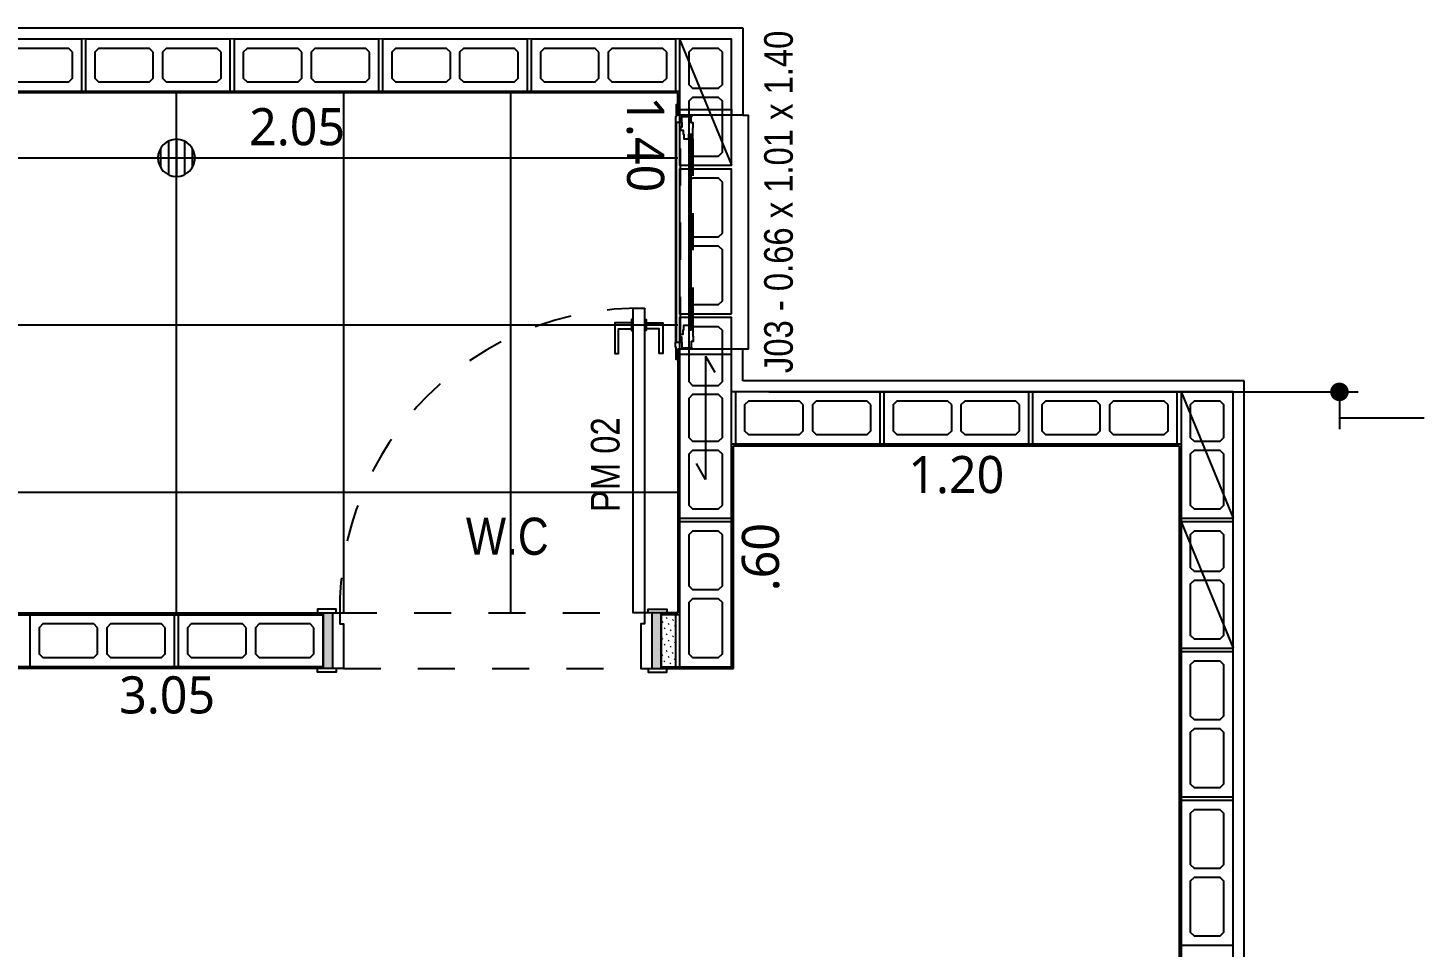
# Model space of a CAD drawing. Header units: metres. Extents: x 3.4 to 18.5, y -11.2 to 1.8.
# Drawn here: x 14.775 to 18.534, y -6.575 to -4.1 of the extents above; entities that cross this region are included whole.
import ezdxf

# ---------------------------------------------------------------- set-up
doc = ezdxf.new("R2010")
doc.units = ezdxf.units.M
doc.linetypes.add('HIDDEN', pattern=[0.375, 0.25, -0.125])
for name, color, linetype in [('ARQ-STA - COTAS_ALVENARIA', 1, 'Continuous'), ('ARQ-STA - JANELAS', 4, 'Continuous'), ('ARQ-STA - JANELAS_NOMENCLATURA', 4, 'Continuous'), ('ARQ-STA - PISOS_APARTAMENTOS - BANHEIROS', 8, 'Continuous'), ('ARQ-STA - PORTAS', 4, 'Continuous'), ('ARQ-STA - PORTAS_NOMENCLATURA', 4, 'Continuous'), ('ARQ-STA - REVESTIMENTOS', 4, 'Continuous'), ('ARQ-STA - TEXTOS', 2, 'Continuous'), ('ESTRUTURA - ARQ-STA - ALVENARIA_ESTRUTURAL', 5, 'Continuous'), ('ESTRUTURA - ARQ-STA - BLOCOS_ESTRUTURAIS', 250, 'Continuous'), ('F2_LAZOS_ALVENARIA', 7, 'Continuous'), ('HIDRÁULICA - ARQ-STA - HIDRÁULICA', 150, 'Continuous')]:
    doc.layers.add(name, color=color, linetype=linetype)
doc.styles.add('COTAS', font='segoeuil.ttf')
doc.styles.add('PADRÃO', font='ARIALN.TTF')

# ---------------------------------------------------------------- blocks, each defined once
blk = doc.blocks.new('_HIDRÁULICA - RALO_PISO')
at = {"layer": 'HIDRÁULICA - ARQ-STA - HIDRÁULICA'}
for p, q in [((-0.0214, 0.0452), (-0.0214, -0.0452)), ((0, 0.05), (0, -0.05)), ((0.0214, 0.0452), (0.0214, -0.0452)), ((-0.0427, 0.026), (-0.0427, -0.026)), ((0.0427, 0.026), (0.0427, -0.026))]:
    blk.add_line(p, q, dxfattribs=at)
blk.add_circle((0, 0), 0.05, dxfattribs=at)
blk = doc.blocks.new('_Dot')
at = {"color": 0, "linetype": 'ByBlock', "lineweight": -2}
blk.add_line((-0.5, 0), (-1, 0), dxfattribs=at)
at = {"color": 0, "linetype": 'ByBlock', "const_width": 0.5}
blk.add_lwpolyline([(-0.25, 0, 1), (0.25, 0, 1)], format="xyb", close=True, dxfattribs=at)

msp = doc.modelspace()

# ---------------------------------------------------------------- hatches: boundary and pattern name
at = {"layer": 'ARQ-STA - JANELAS', "true_color": 0xaeeae5}
h = msp.add_hatch(color=254, dxfattribs=at)
h.dxf.hatch_style = 1
h.paths.add_polyline_path([(16.5611, -4.3894), (16.555, -4.3894), (16.555, -4.91), (16.5611, -4.91)])
at = {"layer": 'ARQ-STA - PISOS_APARTAMENTOS - BANHEIROS'}
h = msp.add_hatch(dxfattribs=at)
h.set_pattern_fill('_USER', color=256, scale=0.45, double=1, pattern_type=0)
h.set_pattern_definition([(0, (15.1749, -4.45003), (0, 0.45), []), (90, (15.1749, -4.45003), (-0.45, 3e-17), [])])
h.paths.add_polyline_path([(14.4749, -4.275), (16.5249, -4.275), (16.5249, -5.675), (14.4749, -5.675)])
at = {"layer": 'ARQ-STA - PORTAS'}
h = msp.add_hatch(color=23, dxfattribs=at)
h.dxf.hatch_style = 1
h.paths.add_polyline_path([(15.5949, -5.825), (15.5949, -5.675), (15.5699, -5.675), (15.5699, -5.825)])
h.paths.add_polyline_path([(16.4799, -5.675), (16.4549, -5.675), (16.4549, -5.825), (16.4799, -5.825)])

# ---------------------------------------------------------------- linework, layer by layer
at = {"layer": 'ARQ-STA - COTAS_ALVENARIA', "color": 250}
for p, q in [((16.7699, -5.08), (18.3565, -5.08)), ((16.7699, -5.08), (18.3565, -5.08)), ((18.3065, -5.13), (18.3065, -5.18)), ((18.3065, -5.15), (18.5344, -5.1495))]:
    msp.add_line(p, q, dxfattribs=at)
at = {"layer": 'ARQ-STA - JANELAS', "color": 1}
for points in [[(16.5248, -4.3068), (16.5202, -4.3068), (16.5202, -4.3398), (16.5184, -4.3398), (16.5184, -4.3534), (16.5355, -4.3534), (16.5355, -4.3381), (16.5623, -4.3381), (16.5623, -4.3347), (16.5248, -4.3347), (16.5248, -4.3068)], [(16.5355, -4.3534), (16.5355, -4.367), (16.532, -4.367), (16.532, -4.375), (16.5397, -4.375), (16.5397, -4.3865), (16.5413, -4.3865), (16.5413, -4.3987), (16.555, -4.3987), (16.555, -4.3865), (16.5611, -4.3865), (16.5611, -4.3987), (16.5651, -4.3987), (16.5651, -4.3694), (16.5663, -4.3694), (16.5663, -4.3552), (16.5609, -4.3552), (16.5609, -4.3381)], [(16.5355, -4.946), (16.5355, -4.9325), (16.532, -4.9325), (16.532, -4.9244), (16.5397, -4.9244), (16.5397, -4.9129), (16.5413, -4.9129), (16.5413, -4.9007), (16.555, -4.9007), (16.555, -4.913), (16.5611, -4.913), (16.5611, -4.9007), (16.5651, -4.9007), (16.5651, -4.93), (16.5663, -4.93), (16.5663, -4.9443), (16.5609, -4.9443), (16.5609, -4.9613)], [(16.5248, -4.9926), (16.5202, -4.9926), (16.5202, -4.9596), (16.5184, -4.9596), (16.5184, -4.946), (16.5355, -4.946), (16.5355, -4.9613), (16.5623, -4.9613), (16.5623, -4.9647), (16.5248, -4.9647), (16.5248, -4.9927)]]:
    msp.add_lwpolyline(points, dxfattribs=at)
at = {"layer": 'ARQ-STA - JANELAS', "color": 250}
for points in [[(16.5184, -4.3534), (16.5184, -4.946)], [(16.5202, -4.3534), (16.5202, -4.946)], [(16.6998, -4.3347), (16.7148, -4.3347), (16.7148, -4.9647), (16.6998, -4.9647)]]:
    msp.add_lwpolyline(points, dxfattribs=at)
at = {"layer": 'ARQ-STA - JANELAS', "color": 250, "linetype": 'HIDDEN', "ltscale": 0.25}
for points in [[(16.532, -4.9244), (16.532, -4.375)], [(16.5651, -4.3987), (16.5651, -4.9007)]]:
    msp.add_lwpolyline(points, dxfattribs=at)
at = {"layer": 'ARQ-STA - JANELAS', "color": 250}
msp.add_lwpolyline([(16.5611, -4.3894), (16.555, -4.3894), (16.555, -4.91), (16.5611, -4.91)], close=True, dxfattribs=at)
at = {"layer": 'ARQ-STA - PORTAS'}
for points in [[(16.4049, -4.885), (16.3999, -4.885), (16.3999, -4.915), (16.4049, -4.915)], [(16.4349, -4.885), (16.4399, -4.885), (16.4399, -4.915), (16.4349, -4.915)], [(16.3999, -4.894), (16.3549, -4.894), (16.3549, -4.977), (16.3649, -4.977), (16.3649, -4.91), (16.3999, -4.91)], [(16.4399, -4.894), (16.4849, -4.894), (16.4849, -4.977), (16.4749, -4.977), (16.4749, -4.91), (16.4399, -4.91)]]:
    msp.add_lwpolyline(points, dxfattribs=at)
at = {"layer": 'ARQ-STA - PORTAS', "color": 1}
msp.add_lwpolyline([(16.4349, -4.855), (16.4349, -5.675), (16.4049, -5.675), (16.4049, -4.855)], close=True, dxfattribs=at)
at = {"layer": 'ARQ-STA - PORTAS', "color": 2}
for points in [[(15.6049, -5.675), (15.6049, -5.665), (15.5549, -5.665), (15.5549, -5.675)], [(16.4449, -5.675), (16.4449, -5.665), (16.4949, -5.665), (16.4949, -5.675)], [(15.6049, -5.825), (15.6049, -5.835), (15.5549, -5.835), (15.5549, -5.825)], [(16.4449, -5.825), (16.4449, -5.835), (16.4949, -5.835), (16.4949, -5.825)]]:
    msp.add_lwpolyline(points, dxfattribs=at)
at = {"layer": 'ARQ-STA - PORTAS', "color": 4}
for points in [[(15.5699, -5.675), (15.5949, -5.675), (15.5949, -5.825), (15.5699, -5.825)], [(16.4799, -5.675), (16.4549, -5.675), (16.4549, -5.825), (16.4799, -5.825)]]:
    msp.add_lwpolyline(points, close=True, dxfattribs=at)
at = {"layer": 'ARQ-STA - PORTAS', "color": 1}
for points in [[(15.5949, -5.675), (15.6149, -5.675), (15.6149, -5.705), (15.6249, -5.705), (15.6249, -5.825), (15.5949, -5.825)], [(16.4549, -5.675), (16.4349, -5.675), (16.4349, -5.705), (16.4249, -5.705), (16.4249, -5.825), (16.4549, -5.825)]]:
    msp.add_lwpolyline(points, dxfattribs=at)
at = {"layer": 'ARQ-STA - PORTAS', "color": 250, "linetype": 'HIDDEN', "ltscale": 0.25}
for points in [[(15.6149, -5.675), (16.4049, -5.675)], [(15.6249, -5.825), (16.4249, -5.825)]]:
    msp.add_lwpolyline(points, dxfattribs=at)
msp.add_arc((16.4199, -5.66), 0.8051, 88.9325, 181.0675, dxfattribs=at)
at = {"layer": 'ARQ-STA - REVESTIMENTOS'}
for p, q in [((13.5999, -4.1), (16.6998, -4.1)), ((16.6998, -4.1), (16.6998, -4.3347)), ((16.5248, -4.275), (14.4748, -4.275)), ((16.5248, -4.3347), (16.5248, -4.275)), ((16.5299, -4.3197), (16.5299, -4.3347)), ((16.6699, -4.3197), (16.6699, -4.3347)), ((16.6998, -4.3347), (16.5248, -4.3347)), ((16.6998, -4.9647), (16.5248, -4.9647)), ((16.5248, -4.9647), (16.5248, -5.675)), ((16.5299, -4.9797), (16.5299, -4.9647)), ((16.6699, -4.9797), (16.6699, -4.9647)), ((16.6998, -5.05), (16.6998, -4.9647)), ((18.0498, -5.05), (16.6998, -5.05)), ((18.0498, -11.15), (18.0498, -5.05)), ((16.6748, -5.825), (16.6748, -5.225)), ((16.6748, -5.225), (17.8748, -5.225)), ((17.8748, -5.225), (17.8748, -10.975)), ((14.4748, -5.675), (15.5698, -5.675)), ((15.5698, -5.675), (15.5698, -5.68)), ((16.5248, -5.675), (16.4798, -5.675)), ((16.4798, -5.675), (16.4798, -5.68)), ((15.5698, -5.825), (13.6248, -5.825)), ((15.5698, -5.82), (15.5698, -5.825)), ((16.4798, -5.82), (16.4798, -5.825)), ((16.4798, -5.825), (16.6748, -5.825))]:
    msp.add_line(p, q, dxfattribs=at)
at = {"layer": 'ESTRUTURA - ARQ-STA - ALVENARIA_ESTRUTURAL'}
for p, q in [((16.6699, -4.13), (13.3295, -4.1297)), ((16.6699, -4.3197), (16.6699, -4.13)), ((13.5699, -4.27), (16.5299, -4.27)), ((16.5299, -4.27), (16.5299, -4.3197)), ((16.5299, -4.3197), (16.6699, -4.3197)), ((16.6699, -4.9797), (16.5299, -4.9797)), ((16.5299, -4.9797), (16.5299, -5.68)), ((16.6699, -5.08), (16.6699, -4.9797)), ((18.0199, -5.08), (16.6699, -5.08)), ((18.0199, -11.12), (18.0199, -5.08)), ((16.6699, -5.82), (16.6699, -5.22)), ((16.6699, -5.22), (17.8799, -5.22)), ((17.8799, -5.22), (17.8799, -10.98)), ((11.8799, -5.68), (15.5699, -5.68)), ((15.5699, -5.68), (15.5699, -5.82)), ((16.5299, -5.68), (16.4799, -5.68)), ((16.4799, -5.68), (16.4799, -5.82)), ((15.5699, -5.82), (13.6199, -5.82)), ((16.4799, -5.82), (16.6699, -5.82))]:
    msp.add_line(p, q, dxfattribs=at)
at = {"layer": 'ESTRUTURA - ARQ-STA - BLOCOS_ESTRUTURAIS'}
for p, q in [((16.5299, -4.13), (16.6699, -4.47)), ((16.5999, -4.9837), (16.5999, -5.3162)), ((16.5999, -4.9837), (16.6249, -5.027)), ((17.8799, -5.08), (18.0199, -5.42)), ((16.5999, -5.3162), (16.5749, -5.2729)), ((17.8799, -5.43), (18.0199, -5.77)), ((16.4799, -5.6816), (16.4799, -5.6816)), ((16.4799, -5.7037), (16.4799, -5.7037)), ((16.4834, -5.7003), (16.4851, -5.6985)), ((16.4946, -5.6891), (16.4964, -5.6873)), ((16.5001, -5.7056), (16.5019, -5.7039)), ((16.5113, -5.6944), (16.5131, -5.6926)), ((16.5169, -5.711), (16.5186, -5.7092)), ((16.5176, -5.6881), (16.5176, -5.6881)), ((16.4799, -5.7258), (16.4799, -5.7258)), ((16.4799, -5.7479), (16.4799, -5.7479)), ((16.4832, -5.7446), (16.485, -5.7429)), ((16.4889, -5.7169), (16.4907, -5.7151)), ((16.4944, -5.7334), (16.4962, -5.7317)), ((16.4999, -5.75), (16.5017, -5.7482)), ((16.5056, -5.7222), (16.5074, -5.7204)), ((16.5088, -5.7191), (16.5088, -5.7191)), ((16.5112, -5.7388), (16.5129, -5.737)), ((16.4799, -5.77), (16.4799, -5.77)), ((16.4828, -5.7892), (16.4846, -5.7874)), ((16.4887, -5.7612), (16.4905, -5.7595)), ((16.4911, -5.7809), (16.4911, -5.7809)), ((16.4941, -5.778), (16.4958, -5.7762)), ((16.5053, -5.7667), (16.507, -5.765)), ((16.5106, -5.7835), (16.5124, -5.7817)), ((16.5165, -5.7555), (16.5183, -5.7538)), ((16.4799, -5.7921), (16.4799, -5.7921)), ((16.4799, -5.8142), (16.4799, -5.8142)), ((16.4823, -5.8119), (16.4823, -5.8119)), ((16.4882, -5.8059), (16.4899, -5.8042)), ((16.4962, -5.82), (16.4962, -5.82)), ((16.4994, -5.7947), (16.5012, -5.793)), ((16.5047, -5.8115), (16.5065, -5.8097)), ((16.516, -5.8002), (16.5177, -5.7985)), ((16.5183, -5.82), (16.5183, -5.82))]:
    msp.add_line(p, q, dxfattribs=at)
for points in [[(14.9199, -4.13), (14.5299, -4.13), (14.5299, -4.27), (14.9199, -4.27), (14.9199, -4.13)], [(15.3199, -4.13), (14.9299, -4.13), (14.9299, -4.27), (15.3199, -4.27), (15.3199, -4.13)], [(15.7199, -4.13), (15.3299, -4.13), (15.3299, -4.27), (15.7199, -4.27), (15.7199, -4.13)], [(16.1199, -4.13), (15.7299, -4.13), (15.7299, -4.27), (16.1199, -4.27), (16.1199, -4.13)], [(16.5199, -4.13), (16.1299, -4.13), (16.1299, -4.27), (16.5199, -4.27), (16.5199, -4.13)], [(16.5299, -4.13), (16.5299, -4.47), (16.6699, -4.47), (16.6699, -4.13), (16.5299, -4.13)], [(14.8949, -4.165), (14.8849, -4.155), (14.7474, -4.155), (14.7374, -4.165), (14.7374, -4.235), (14.7474, -4.245), (14.8849, -4.245), (14.8949, -4.235), (14.8949, -4.165)], [(15.1124, -4.165), (15.1024, -4.155), (14.9649, -4.155), (14.9549, -4.165), (14.9549, -4.235), (14.9649, -4.245), (15.1024, -4.245), (15.1124, -4.235), (15.1124, -4.165)], [(15.2949, -4.165), (15.2849, -4.155), (15.1474, -4.155), (15.1374, -4.165), (15.1374, -4.235), (15.1474, -4.245), (15.2849, -4.245), (15.2949, -4.235), (15.2949, -4.165)], [(15.5124, -4.165), (15.5024, -4.155), (15.3649, -4.155), (15.3549, -4.165), (15.3549, -4.235), (15.3649, -4.245), (15.5024, -4.245), (15.5124, -4.235), (15.5124, -4.165)], [(15.6949, -4.165), (15.6849, -4.155), (15.5474, -4.155), (15.5374, -4.165), (15.5374, -4.235), (15.5474, -4.245), (15.6849, -4.245), (15.6949, -4.235), (15.6949, -4.165)], [(15.9124, -4.165), (15.9024, -4.155), (15.7649, -4.155), (15.7549, -4.165), (15.7549, -4.235), (15.7649, -4.245), (15.9024, -4.245), (15.9124, -4.235), (15.9124, -4.165)], [(16.0949, -4.165), (16.0849, -4.155), (15.9474, -4.155), (15.9374, -4.165), (15.9374, -4.235), (15.9474, -4.245), (16.0849, -4.245), (16.0949, -4.235), (16.0949, -4.165)], [(16.3124, -4.165), (16.3024, -4.155), (16.1649, -4.155), (16.1549, -4.165), (16.1549, -4.235), (16.1649, -4.245), (16.3024, -4.245), (16.3124, -4.235), (16.3124, -4.165)], [(16.4949, -4.165), (16.4849, -4.155), (16.3474, -4.155), (16.3374, -4.165), (16.3374, -4.235), (16.3474, -4.245), (16.4849, -4.245), (16.4949, -4.235), (16.4949, -4.165)], [(16.5649, -4.155), (16.5549, -4.165), (16.5549, -4.2525), (16.5649, -4.2625), (16.6349, -4.2625), (16.6449, -4.2525), (16.6449, -4.165), (16.6349, -4.155), (16.5649, -4.155)], [(16.5649, -4.2875), (16.5549, -4.2975), (16.5549, -4.435), (16.5649, -4.445), (16.6349, -4.445), (16.6449, -4.435), (16.6449, -4.2975), (16.6349, -4.2875), (16.5649, -4.2875)], [(16.6699, -4.87), (16.6699, -4.48), (16.5299, -4.48), (16.5299, -4.87), (16.6699, -4.87)], [(16.6349, -4.6625), (16.6449, -4.6525), (16.6449, -4.515), (16.6349, -4.505), (16.5649, -4.505), (16.5549, -4.515), (16.5549, -4.6525), (16.5649, -4.6625), (16.6349, -4.6625)], [(16.6349, -4.845), (16.6449, -4.835), (16.6449, -4.6975), (16.6349, -4.6875), (16.5649, -4.6875), (16.5549, -4.6975), (16.5549, -4.835), (16.5649, -4.845), (16.6349, -4.845)], [(16.6699, -5.42), (16.6699, -4.88), (16.5299, -4.88), (16.5299, -5.42), (16.6699, -5.42)], [(16.6349, -5.0625), (16.6449, -5.0525), (16.6449, -4.915), (16.6349, -4.905), (16.5649, -4.905), (16.5549, -4.915), (16.5549, -5.0525), (16.5649, -5.0625), (16.6349, -5.0625)], [(16.6349, -5.2125), (16.6449, -5.2025), (16.6449, -5.0975), (16.6349, -5.0875), (16.5649, -5.0875), (16.5549, -5.0975), (16.5549, -5.2025), (16.5649, -5.2125), (16.6349, -5.2125)], [(17.0699, -5.08), (16.6799, -5.08), (16.6799, -5.22), (17.0699, -5.22), (17.0699, -5.08)], [(16.8624, -5.115), (16.8524, -5.105), (16.7149, -5.105), (16.7049, -5.115), (16.7049, -5.185), (16.7149, -5.195), (16.8524, -5.195), (16.8624, -5.185), (16.8624, -5.115)], [(17.0449, -5.115), (17.0349, -5.105), (16.8974, -5.105), (16.8874, -5.115), (16.8874, -5.185), (16.8974, -5.195), (17.0349, -5.195), (17.0449, -5.185), (17.0449, -5.115)], [(17.4699, -5.08), (17.0799, -5.08), (17.0799, -5.22), (17.4699, -5.22), (17.4699, -5.08)], [(17.2624, -5.115), (17.2524, -5.105), (17.1149, -5.105), (17.1049, -5.115), (17.1049, -5.185), (17.1149, -5.195), (17.2524, -5.195), (17.2624, -5.185), (17.2624, -5.115)], [(17.4449, -5.115), (17.4349, -5.105), (17.2974, -5.105), (17.2874, -5.115), (17.2874, -5.185), (17.2974, -5.195), (17.4349, -5.195), (17.4449, -5.185), (17.4449, -5.115)], [(17.8699, -5.08), (17.4799, -5.08), (17.4799, -5.22), (17.8699, -5.22), (17.8699, -5.08)], [(17.6624, -5.115), (17.6524, -5.105), (17.5149, -5.105), (17.5049, -5.115), (17.5049, -5.185), (17.5149, -5.195), (17.6524, -5.195), (17.6624, -5.185), (17.6624, -5.115)], [(17.8449, -5.115), (17.8349, -5.105), (17.6974, -5.105), (17.6874, -5.115), (17.6874, -5.185), (17.6974, -5.195), (17.8349, -5.195), (17.8449, -5.185), (17.8449, -5.115)], [(17.8799, -5.08), (17.8799, -5.42), (18.0199, -5.42), (18.0199, -5.08), (17.8799, -5.08)], [(17.9149, -5.105), (17.9049, -5.115), (17.9049, -5.2025), (17.9149, -5.2125), (17.9849, -5.2125), (17.9949, -5.2025), (17.9949, -5.115), (17.9849, -5.105), (17.9149, -5.105)], [(16.6349, -5.395), (16.6449, -5.385), (16.6449, -5.2475), (16.6349, -5.2375), (16.5649, -5.2375), (16.5549, -5.2475), (16.5549, -5.385), (16.5649, -5.395), (16.6349, -5.395)], [(17.9149, -5.2375), (17.9049, -5.2475), (17.9049, -5.385), (17.9149, -5.395), (17.9849, -5.395), (17.9949, -5.385), (17.9949, -5.2475), (17.9849, -5.2375), (17.9149, -5.2375)], [(16.6699, -5.82), (16.6699, -5.43), (16.5299, -5.43), (16.5299, -5.82), (16.6699, -5.82)], [(17.8799, -5.43), (17.8799, -5.77), (18.0199, -5.77), (18.0199, -5.43), (17.8799, -5.43)], [(16.6349, -5.6125), (16.6449, -5.6025), (16.6449, -5.465), (16.6349, -5.455), (16.5649, -5.455), (16.5549, -5.465), (16.5549, -5.6025), (16.5649, -5.6125), (16.6349, -5.6125)], [(17.9149, -5.455), (17.9049, -5.465), (17.9049, -5.5525), (17.9149, -5.5625), (17.9849, -5.5625), (17.9949, -5.5525), (17.9949, -5.465), (17.9849, -5.455), (17.9149, -5.455)], [(17.9149, -5.5875), (17.9049, -5.5975), (17.9049, -5.735), (17.9149, -5.745), (17.9849, -5.745), (17.9949, -5.735), (17.9949, -5.5975), (17.9849, -5.5875), (17.9149, -5.5875)], [(16.6349, -5.795), (16.6449, -5.785), (16.6449, -5.6475), (16.6349, -5.6375), (16.5649, -5.6375), (16.5549, -5.6475), (16.5549, -5.785), (16.5649, -5.795), (16.6349, -5.795)], [(15.1699, -5.68), (14.7799, -5.68), (14.7799, -5.82), (15.1699, -5.82), (15.1699, -5.68)], [(14.9624, -5.715), (14.9524, -5.705), (14.8149, -5.705), (14.8049, -5.715), (14.8049, -5.785), (14.8149, -5.795), (14.9524, -5.795), (14.9624, -5.785), (14.9624, -5.715)], [(15.1449, -5.715), (15.1349, -5.705), (14.9974, -5.705), (14.9874, -5.715), (14.9874, -5.785), (14.9974, -5.795), (15.1349, -5.795), (15.1449, -5.785), (15.1449, -5.715)], [(15.5699, -5.68), (15.1799, -5.68), (15.1799, -5.82), (15.5699, -5.82), (15.5699, -5.68)], [(15.3624, -5.715), (15.3524, -5.705), (15.2149, -5.705), (15.2049, -5.715), (15.2049, -5.785), (15.2149, -5.795), (15.3524, -5.795), (15.3624, -5.785), (15.3624, -5.715)], [(15.5449, -5.715), (15.5349, -5.705), (15.3974, -5.705), (15.3874, -5.715), (15.3874, -5.785), (15.3974, -5.795), (15.5349, -5.795), (15.5449, -5.785), (15.5449, -5.715)], [(16.4799, -5.82), (16.5199, -5.82), (16.5199, -5.68), (16.4799, -5.68), (16.4799, -5.82)], [(18.0199, -6.17), (18.0199, -5.78), (17.8799, -5.78), (17.8799, -6.17), (18.0199, -6.17)], [(17.9849, -5.9625), (17.9949, -5.9525), (17.9949, -5.815), (17.9849, -5.805), (17.9149, -5.805), (17.9049, -5.815), (17.9049, -5.9525), (17.9149, -5.9625), (17.9849, -5.9625)], [(17.9149, -5.805), (17.9049, -5.815), (17.9049, -5.9525), (17.9149, -5.9625), (17.9849, -5.9625), (17.9949, -5.9525), (17.9949, -5.815), (17.9849, -5.805), (17.9149, -5.805)], [(17.9849, -6.145), (17.9949, -6.135), (17.9949, -5.9975), (17.9849, -5.9875), (17.9149, -5.9875), (17.9049, -5.9975), (17.9049, -6.135), (17.9149, -6.145), (17.9849, -6.145)], [(18.0199, -6.57), (18.0199, -6.18), (17.8799, -6.18), (17.8799, -6.57), (18.0199, -6.57)], [(17.9849, -6.3625), (17.9949, -6.3525), (17.9949, -6.215), (17.9849, -6.205), (17.9149, -6.205), (17.9049, -6.215), (17.9049, -6.3525), (17.9149, -6.3625), (17.9849, -6.3625)], [(17.9849, -6.545), (17.9949, -6.535), (17.9949, -6.3975), (17.9849, -6.3875), (17.9149, -6.3875), (17.9049, -6.3975), (17.9049, -6.535), (17.9149, -6.545), (17.9849, -6.545)]]:
    msp.add_lwpolyline(points, dxfattribs=at)
at = {"layer": 'F2_LAZOS_ALVENARIA'}
for points in [[(16.5299, -4.3197), (16.6699, -4.3197), (16.6699, -4.13), (13.3295, -4.1297), (13.3295, -4.2697), (13.4299, -4.27), (13.4299, -5.52), (13.5699, -5.5198), (13.5699, -4.27), (16.5299, -4.27)], [(16.9799, -10.98), (16.9799, -11.12), (18.0199, -11.12), (18.0199, -5.08), (16.6699, -5.08), (16.6699, -4.9797), (16.5299, -4.9797), (16.5299, -5.68), (16.4799, -5.68), (16.4799, -5.82), (16.6699, -5.82), (16.6699, -5.22), (17.8799, -5.22), (17.8799, -10.98)], [(15.5699, -5.68), (15.5699, -5.82), (13.6199, -5.82), (13.6199, -5.87), (13.4799, -5.87), (13.4799, -5.82), (11.8799, -5.82), (11.8799, -5.68)]]:
    msp.add_lwpolyline(points, close=True, dxfattribs=at)

# ---------------------------------------------------------------- block references
at = {"layer": 'ARQ-STA - COTAS_ALVENARIA', "color": 250, "xscale": 0.05, "yscale": 0.05, "zscale": 0.05, "rotation": 90}
msp.add_blockref('_Dot', (18.3065, -5.08), dxfattribs=at)
at = {"layer": 'HIDRÁULICA - ARQ-STA - HIDRÁULICA', "xscale": -1}
msp.add_blockref('_HIDRÁULICA - RALO_PISO', (15.1749, -4.45), dxfattribs=at)

# ---------------------------------------------------------------- texts
at = {"layer": 'ARQ-STA - COTAS_ALVENARIA', "color": 1, "char_height": 0.1, "attachment_point": 5, "style": 'COTAS'}
for s, insert in [('2.05', (15.4998, -4.3669)), ('1.20', (17.2748, -5.3036)), ('3.05', (15.1498, -5.8969))]:
    msp.add_mtext(s, dxfattribs=dict(at, insert=insert))
for s, insert, rotation in [('1.40', (16.4372, -4.4133), 270.0008), ('.60', (16.7484, -5.525), 90)]:
    msp.add_mtext(s, dxfattribs=dict(at, insert=insert, rotation=rotation))
at = {"layer": 'ARQ-STA - JANELAS_NOMENCLATURA', "color": 1, "style": 'PADRÃO'}
msp.add_text('J03 - 0.66 x 1.01 x 1.40', height=0.077, rotation=90, dxfattribs=at).set_placement((16.8345, -5.0294))
at = {"layer": 'ARQ-STA - PORTAS_NOMENCLATURA', "color": 2, "style": 'PADRÃO'}
msp.add_text('PM 02', height=0.077, rotation=90, dxfattribs=at).set_placement((16.3679, -5.4035))
at = {"layer": 'ARQ-STA - TEXTOS', "color": 1, "style": 'PADRÃO'}
msp.add_text('W.C', height=0.1, dxfattribs=at).set_placement((15.9544, -5.5188))

doc.saveas('drawing.dxf')
